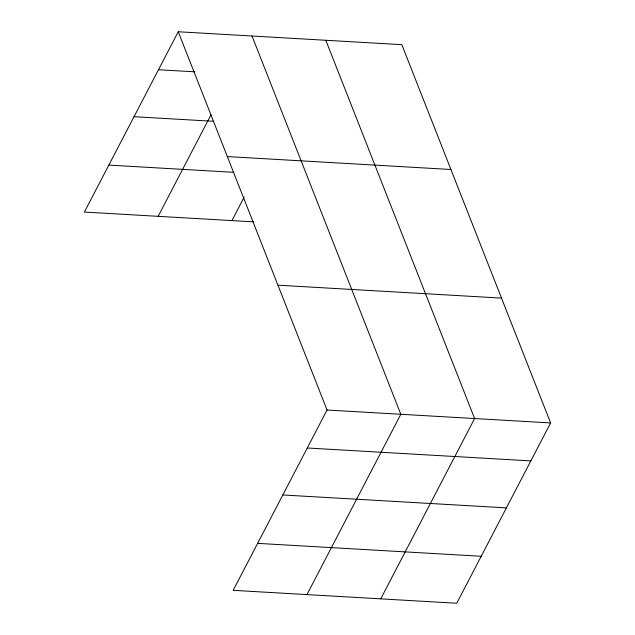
<?xml version="1.0" encoding="UTF-8"?>
<svg xmlns="http://www.w3.org/2000/svg" width="635" height="635" viewBox="0 0 635 635"><rect width="100%" height="100%" fill="white"/><g stroke="black" fill="none" stroke-linecap="round" stroke-linejoin="round"><path stroke-width="0.95" d="M178.244 31.75L327.041 410.019L233.18 590.336L456.756 603.25L550.616 422.934L401.82 44.664L178.244 31.75L84.384 212.066L253.659 221.845M158.163 216.329L210.979 114.871M231.942 220.591L244.165 197.104M306.959 594.598L400.82 414.282L252.024 36.012M380.738 598.861L474.607 418.544L325.811 40.275M158.48 69.723L194.874 71.826M134.025 116.697L213.709 121.301M227.346 156.575L450.929 169.497M108.831 165.092L233.767 172.315M277.94 285.186L501.515 298.109M327.041 410.019L550.616 422.934M307.276 447.992L530.852 460.907M282.821 494.967L506.397 507.881M257.627 543.362L481.203 556.276"/></g></svg>
